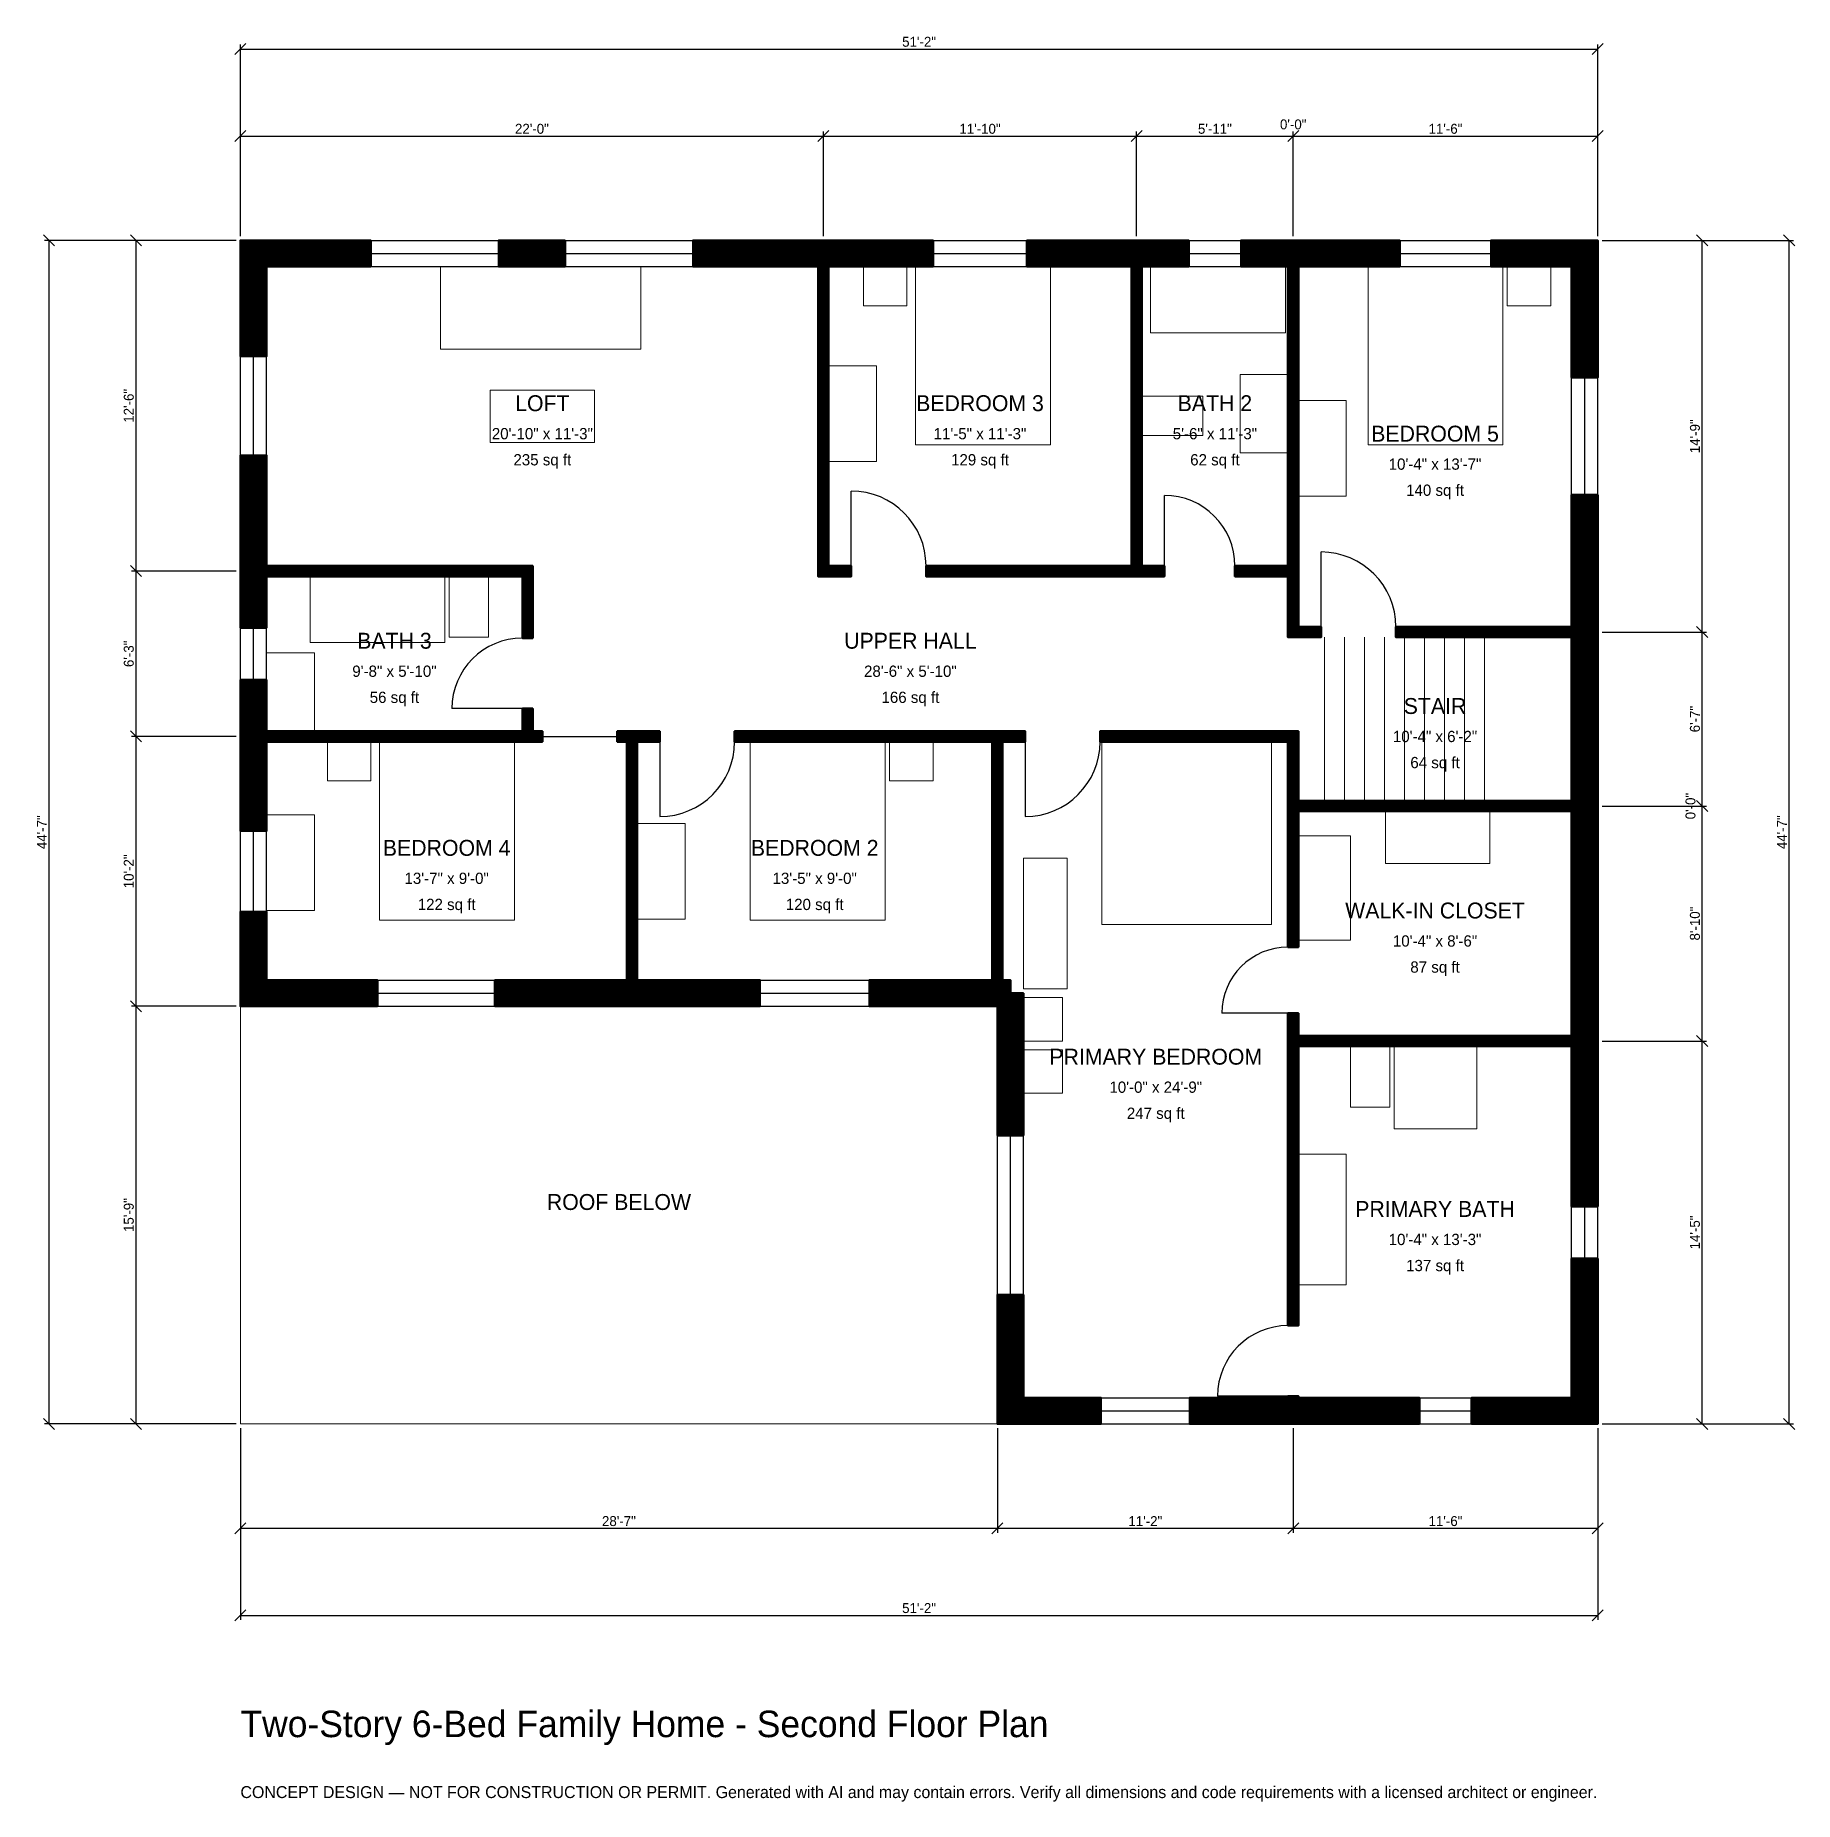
# Model space of a CAD drawing. Header units: inches. Extents: x -93 to 703, y -171 to 628.
import ezdxf
from ezdxf.enums import TextEntityAlignment as Align

# ---------------------------------------------------------------- set-up
doc = ezdxf.new("R2010")
doc.units = ezdxf.units.IN
doc.header["$MEASUREMENT"] = 0
doc.linetypes.add('DASHED', pattern=[0.6, 0.5, -0.1])
for name, color, linetype, lineweight in [('A-ANNO-DIMS', 1, 'Continuous', 13), ('A-ANNO-TEXT', 7, 'Continuous', 18), ('A-AREA-IDEN', 7, 'Continuous', 18), ('A-DOOR', 2, 'Continuous', 25), ('A-FLOR-FIXT', 9, 'Continuous', 13), ('A-FLOR-STRS', 3, 'Continuous', 18), ('A-FURN', 9, 'Continuous', 13), ('A-GLAZ', 4, 'Continuous', 25), ('A-SITE-PAVE', 8, 'Continuous', 13), ('A-WALL', 7, 'Continuous', 50), ('A-WALL-PATT', 8, 'Continuous', 13)]:
    doc.layers.add(name, color=color, linetype=linetype, lineweight=lineweight)
doc.dimstyles.new('PLAN', dxfattribs={"dimtxt": 4.5, "dimasz": 3, "dimexe": 2, "dimexo": 2, "dimgap": 1, "dimtad": 1, "dimdec": 0, "dimlunit": 4, "dimtsz": 2.5, "dimcen": 2.5, "dimclrd": 1, "dimclre": 1, "dimazin": 3, "dimtfac": 1, "dimtmove": 0, "dimatfit": 3})

msp = doc.modelspace()

# ---------------------------------------------------------------- hatches: boundary and pattern name
at = {"layer": 'A-WALL-PATT'}
h = msp.add_hatch(dxfattribs=at)
h.set_pattern_fill('ANSI31', color=8, scale=0.8)
h.paths.add_polyline_path([(171.2598, 188.9764), (115.1575, 188.9764), (115.1575, 200.7874), (171.2598, 200.7874), (174.8031, 200.7874), (174.8031, 308.6614), (170.4724, 308.6614), (170.4724, 313.3858), (174.8031, 313.3858), (179.5276, 313.3858), (189.7638, 313.3858), (189.7638, 308.6614), (179.5276, 308.6614), (179.5276, 200.7874), (183.0709, 200.7874), (235.0394, 200.7874), (235.0394, 188.9764), (183.0709, 188.9764), (179.5276, 188.9764), (179.5276, 188.9763), (174.8031, 188.9763), (174.8031, 188.9764), (171.2598, 188.9764)])
h.paths.add_polyline_path([(11.811, 188.9764), (11.811, 188.9763), (0, 188.9763), (0, 188.9764), (0, 188.9764), (0, 200.7874), (0, 200.7874), (0, 231.6929), (11.811, 231.6929), (11.811, 200.7874), (62.0079, 200.7874), (62.0079, 188.9764), (11.811, 188.9764)])
h.paths.add_polyline_path([(0, 305.1181), (0, 308.6614), (0, 308.6614), (0, 313.3858), (0, 313.3858), (0, 316.9291), (0, 336.6142), (11.811, 336.6142), (11.811, 316.9291), (11.811, 313.3858), (127.5591, 313.3858), (127.5591, 323.622), (132.2835, 323.622), (132.2835, 313.3858), (136.6142, 313.3858), (136.6142, 308.6614), (132.2835, 308.6614), (127.5591, 308.6614), (11.811, 308.6614), (11.811, 305.1181), (11.811, 268.3071), (0, 268.3071), (0, 305.1181)])
h.paths.add_polyline_path([(0, 379.9213), (0, 383.4646), (0, 383.4646), (0, 388.189), (0, 388.189), (0, 391.7323), (0, 438.189), (11.811, 438.189), (11.811, 391.7323), (11.811, 388.189), (127.5591, 388.189), (132.2835, 388.189), (132.2835, 383.4646), (132.2835, 355.5118), (127.5591, 355.5118), (127.5591, 383.4646), (11.811, 383.4646), (11.811, 379.9213), (11.811, 360.2362), (0, 360.2362), (0, 379.9213)])
h.paths.add_polyline_path([(0, 523.622), (0, 523.622), (0, 535.4331), (0, 535.4331), (0, 535.4331), (0, 535.4331), (11.811, 535.4331), (11.811, 535.4331), (58.9895, 535.4331), (58.9895, 523.622), (11.811, 523.622), (11.811, 483.0709), (0, 483.0709), (0, 523.622)])
h.paths.add_polyline_path([(146.916, 535.4331), (146.916, 523.622), (116.8635, 523.622), (116.8635, 535.4331), (146.916, 535.4331)])
h.paths.add_polyline_path([(257.874, 535.4331), (261.4173, 535.4331), (261.4173, 535.4331), (266.1417, 535.4331), (266.1417, 535.4331), (269.685, 535.4331), (313.3858, 535.4331), (313.3858, 523.622), (269.685, 523.622), (266.1417, 523.622), (266.1417, 388.189), (276.378, 388.189), (276.378, 383.4646), (266.1417, 383.4646), (261.4173, 383.4646), (261.4173, 388.189), (261.4173, 523.622), (257.874, 523.622), (204.79, 523.622), (204.79, 535.4331), (257.874, 535.4331)])
h.paths.add_polyline_path([(399.6063, 535.4331), (403.1496, 535.4331), (403.1496, 535.4331), (407.874, 535.4331), (407.874, 535.4331), (411.4173, 535.4331), (429.1339, 535.4331), (429.1339, 523.622), (411.4173, 523.622), (407.874, 523.622), (407.874, 388.189), (418.1102, 388.189), (418.1102, 383.4646), (407.874, 383.4646), (403.1496, 383.4646), (310.2362, 383.4646), (310.2362, 388.189), (403.1496, 388.189), (403.1496, 523.622), (399.6063, 523.622), (355.9055, 523.622), (355.9055, 535.4331), (399.6063, 535.4331)])
h.paths.add_polyline_path([(474.0157, 535.4331), (474.0157, 535.4331), (478.7402, 535.4331), (478.7402, 535.4331), (482.2835, 535.4331), (482.2835, 535.4331), (524.6063, 535.4331), (524.6063, 523.622), (478.7402, 523.622), (478.7402, 388.189), (478.7402, 383.4646), (478.7402, 360.6299), (488.9764, 360.6299), (488.9764, 355.9055), (478.7402, 355.9055), (474.0157, 355.9055), (474.0157, 355.9055), (474.0157, 360.6299), (474.0157, 360.6299), (474.0157, 383.4646), (450, 383.4646), (450, 388.189), (474.0157, 388.189), (474.0157, 523.622), (470.4724, 523.622), (470.4724, 523.622), (452.7559, 523.622), (452.7559, 535.4331), (474.0157, 535.4331)])
h.paths.add_polyline_path([(602.3622, 535.4331), (602.3622, 535.4331), (614.1732, 535.4331), (614.1732, 535.4331), (614.1733, 535.4331), (614.1733, 523.622), (614.1732, 523.622), (614.1732, 473.4252), (602.3622, 473.4252), (602.3622, 523.622), (565.9449, 523.622), (565.9449, 535.4331), (602.3622, 535.4331)])
h.paths.add_polyline_path([(614.1732, 364.1732), (614.1732, 360.6299), (614.1733, 360.6299), (614.1733, 355.9055), (614.1732, 355.9055), (614.1732, 352.3622), (614.1732, 285.4331), (614.1732, 281.8898), (614.1733, 281.8898), (614.1733, 277.1654), (614.1732, 277.1654), (614.1732, 273.622), (614.1732, 179.1339), (614.1732, 175.5906), (614.1733, 175.5906), (614.1733, 170.8661), (614.1732, 170.8661), (614.1732, 167.3228), (614.1732, 98.4252), (602.3622, 98.4252), (602.3622, 167.3228), (602.3622, 170.8661), (478.7402, 170.8661), (478.7402, 44.4882), (474.0157, 44.4882), (474.0157, 170.8661), (474.0157, 175.5906), (474.0157, 185.8268), (478.7402, 185.8268), (478.7402, 175.5906), (602.3622, 175.5906), (602.3622, 179.1339), (602.3622, 273.622), (602.3622, 277.1654), (478.7402, 277.1654), (478.7402, 215.748), (474.0157, 215.748), (474.0157, 277.1654), (474.0157, 281.8898), (474.0157, 281.8898), (474.0157, 308.6614), (388.9764, 308.6614), (388.9764, 313.3858), (474.0157, 313.3858), (478.7402, 313.3858), (478.7402, 308.6614), (478.7402, 281.8898), (478.7402, 281.8898), (602.3622, 281.8898), (602.3622, 285.4331), (602.3622, 352.3622), (602.3622, 355.9055), (522.8346, 355.9055), (522.8346, 360.6299), (602.3622, 360.6299), (602.3622, 364.1732), (602.3622, 420.2756), (614.1732, 420.2756), (614.1732, 364.1732)])
h.paths.add_polyline_path([(614.1732, 11.811), (614.1733, 11.811), (614.1733, 0), (614.1732, 0), (614.1732, 0), (602.3622, 0), (602.3622, 0), (557.0866, 0), (557.0866, 11.811), (602.3622, 11.811), (602.3622, 74.8031), (614.1732, 74.8031), (614.1732, 11.811)])
h.paths.add_polyline_path([(482.2835, 0), (478.7402, 0), (478.7402, 0), (474.0157, 0), (474.0157, 0), (470.4724, 0), (429.5276, 0), (429.5276, 11.811), (470.4724, 11.811), (474.0157, 11.811), (474.0157, 12.5984), (478.7402, 12.5984), (478.7402, 11.811), (482.2835, 11.811), (533.4646, 11.811), (533.4646, 0), (482.2835, 0)])
h.paths.add_polyline_path([(354.3307, 0), (354.3307, 0), (342.5197, 0), (342.5197, 0), (342.5196, 0), (342.5196, 11.811), (342.5197, 11.811), (342.5197, 58.4646), (354.3307, 58.4646), (354.3307, 11.811), (389.3701, 11.811), (389.3701, 0), (354.3307, 0)])
h.paths.add_polyline_path([(342.5197, 186.6142), (342.5196, 186.6142), (342.5196, 188.9763), (340.1575, 188.9763), (340.1575, 188.9764), (284.6457, 188.9764), (284.6457, 200.7874), (340.1575, 200.7874), (340.1575, 308.6614), (223.622, 308.6614), (223.622, 313.3858), (340.1575, 313.3858), (344.8819, 313.3858), (355.1181, 313.3858), (355.1181, 308.6614), (344.8819, 308.6614), (344.8819, 200.7874), (348.4252, 200.7874), (348.4252, 194.8819), (354.3307, 194.8819), (354.3307, 130.5118), (342.5197, 130.5118), (342.5197, 186.6142)])

# ---------------------------------------------------------------- linework, layer by layer
at = {"layer": 'A-DOOR'}
for p, q in [((276.378, 388.189), (276.378, 422.0472)), ((418.1102, 388.189), (418.1102, 420.0787)), ((488.9764, 360.6299), (488.9764, 394.4882)), ((127.5591, 323.622), (95.6693, 323.622)), ((136.6142, 311.0236), (170.4724, 311.0236)), ((189.7638, 308.6614), (189.7638, 274.8031)), ((355.1181, 308.6614), (355.1181, 274.8031)), ((474.0157, 185.8268), (444.0945, 185.8268)), ((474.0157, 12.5984), (442.126, 12.5984))]:
    msp.add_line(p, q, dxfattribs=at)
for centre, radius, start, end in [((276.378, 388.189), 33.8583, 0, 90), ((418.1102, 388.189), 31.8898, 0, 90), ((488.9764, 360.6299), 33.8583, 0, 90), ((127.5591, 323.622), 31.8898, 90, 180), ((189.7638, 308.6614), 33.8583, 270, 360), ((355.1181, 308.6614), 33.8583, 270, 360), ((474.0157, 185.8268), 29.9213, 90, 180), ((474.0157, 12.5984), 31.8898, 90, 180)]:
    msp.add_arc(centre, radius, start, end, dxfattribs=at)
at = {"layer": 'A-FLOR-FIXT'}
for points in [[(411.811, 493.7008), (472.8346, 493.7008), (472.8346, 523.622), (411.811, 523.622)], [(452.3622, 439.3701), (474.0157, 439.3701), (474.0157, 474.8031), (452.3622, 474.8031)], [(407.874, 447.2441), (435.4331, 447.2441), (435.4331, 464.9606), (407.874, 464.9606)], [(31.4961, 353.5433), (92.5197, 353.5433), (92.5197, 383.4646), (31.4961, 383.4646)], [(94.4882, 355.9055), (112.2047, 355.9055), (112.2047, 383.4646), (94.4882, 383.4646)], [(11.811, 313.3858), (33.4646, 313.3858), (33.4646, 348.8189), (11.811, 348.8189)], [(502.3622, 143.3071), (520.0787, 143.3071), (520.0787, 170.8661), (502.3622, 170.8661)], [(522.0472, 133.4646), (559.4488, 133.4646), (559.4488, 170.8661), (522.0472, 170.8661)], [(478.7402, 62.9921), (500.3937, 62.9921), (500.3937, 122.0472), (478.7402, 122.0472)]]:
    msp.add_lwpolyline(points, close=True, dxfattribs=at)
at = {"layer": 'A-FLOR-STRS'}
for p, q in [((490.5512, 281.8898), (490.5512, 355.9055)), ((499.6063, 281.8898), (499.6063, 355.9055)), ((508.6614, 281.8898), (508.6614, 355.9055)), ((517.7165, 281.8898), (517.7165, 355.9055)), ((526.7717, 281.8898), (526.7717, 355.9055)), ((535.8268, 281.8898), (535.8268, 355.9055)), ((544.8819, 281.8898), (544.8819, 355.9055)), ((553.937, 281.8898), (553.937, 355.9055)), ((562.9921, 281.8898), (562.9921, 355.9055))]:
    msp.add_line(p, q, dxfattribs=at)
at = {"layer": 'A-FURN'}
for points in [[(90.5512, 486.2205), (181.1024, 486.2205), (181.1024, 523.622), (90.5512, 523.622)], [(281.8898, 505.9055), (301.5748, 505.9055), (301.5748, 523.622), (281.8898, 523.622)], [(305.5118, 442.9134), (366.5354, 442.9134), (366.5354, 523.622), (305.5118, 523.622)], [(510.2362, 442.9134), (571.2598, 442.9134), (571.2598, 523.622), (510.2362, 523.622)], [(573.2283, 505.9055), (592.9134, 505.9055), (592.9134, 523.622), (573.2283, 523.622)], [(266.1417, 435.4331), (287.7953, 435.4331), (287.7953, 478.7402), (266.1417, 478.7402)], [(112.9921, 444.0945), (160.2362, 444.0945), (160.2362, 467.7165), (112.9921, 467.7165)], [(478.7402, 419.685), (500.3937, 419.685), (500.3937, 462.9921), (478.7402, 462.9921)], [(39.3701, 290.9449), (59.0551, 290.9449), (59.0551, 308.6614), (39.3701, 308.6614)], [(62.9921, 227.9528), (124.0157, 227.9528), (124.0157, 308.6614), (62.9921, 308.6614)], [(230.7087, 227.9528), (291.7323, 227.9528), (291.7323, 308.6614), (230.7087, 308.6614)], [(293.7008, 290.9449), (313.3858, 290.9449), (313.3858, 308.6614), (293.7008, 308.6614)], [(389.7638, 225.9843), (466.5354, 225.9843), (466.5354, 308.6614), (389.7638, 308.6614)], [(11.811, 232.2835), (33.4646, 232.2835), (33.4646, 275.5906), (11.811, 275.5906)], [(518.1102, 253.5433), (565.3543, 253.5433), (565.3543, 277.1654), (518.1102, 277.1654)], [(179.5276, 228.3465), (201.1811, 228.3465), (201.1811, 271.6535), (179.5276, 271.6535)], [(478.7402, 218.8976), (502.3622, 218.8976), (502.3622, 266.1417), (478.7402, 266.1417)], [(354.3307, 196.8504), (374.0157, 196.8504), (374.0157, 255.9055), (354.3307, 255.9055)], [(354.3307, 173.2283), (372.0472, 173.2283), (372.0472, 192.9134), (354.3307, 192.9134)], [(354.3307, 149.6063), (372.0472, 149.6063), (372.0472, 169.2913), (354.3307, 169.2913)]]:
    msp.add_lwpolyline(points, close=True, dxfattribs=at)
at = {"layer": 'A-GLAZ'}
for p, q in [((58.9895, 535.4331), (116.8635, 535.4331)), ((58.9895, 529.5276), (116.8635, 529.5276)), ((146.916, 535.4331), (204.79, 535.4331)), ((146.916, 529.5276), (204.79, 529.5276)), ((313.3858, 535.4331), (355.9055, 535.4331)), ((313.3858, 529.5276), (355.9055, 529.5276)), ((429.1339, 535.4331), (452.7559, 535.4331)), ((429.1339, 529.5276), (452.7559, 529.5276)), ((524.6063, 535.4331), (565.9449, 535.4331)), ((524.6063, 529.5276), (565.9449, 529.5276)), ((58.9895, 523.622), (116.8635, 523.622)), ((146.916, 523.622), (204.79, 523.622)), ((313.3858, 523.622), (355.9055, 523.622)), ((429.1339, 523.622), (452.7559, 523.622)), ((524.6063, 523.622), (565.9449, 523.622)), ((0, 438.189), (0, 483.0709)), ((5.9055, 438.189), (5.9055, 483.0709)), ((11.811, 438.189), (11.811, 483.0709)), ((602.3622, 420.2756), (602.3622, 473.4252)), ((608.2677, 420.2756), (608.2677, 473.4252)), ((614.1732, 420.2756), (614.1732, 473.4252)), ((0, 336.6142), (0, 360.2362)), ((5.9055, 336.6142), (5.9055, 360.2362)), ((11.811, 336.6142), (11.811, 360.2362)), ((0, 231.6929), (0, 268.3071)), ((5.9055, 231.6929), (5.9055, 268.3071)), ((11.811, 231.6929), (11.811, 268.3071)), ((62.0079, 200.7874), (115.1575, 200.7874)), ((235.0394, 200.7874), (284.6457, 200.7874)), ((62.0079, 194.8819), (115.1575, 194.8819)), ((235.0394, 194.8819), (284.6457, 194.8819)), ((62.0079, 188.9764), (115.1575, 188.9764)), ((235.0394, 188.9764), (284.6457, 188.9764)), ((342.5197, 58.4646), (342.5197, 130.5118)), ((348.4252, 58.4646), (348.4252, 130.5118)), ((354.3307, 58.4646), (354.3307, 130.5118)), ((602.3622, 74.8031), (602.3622, 98.4252)), ((608.2677, 74.8031), (608.2677, 98.4252)), ((614.1732, 74.8031), (614.1732, 98.4252)), ((389.3701, 11.811), (429.5276, 11.811)), ((533.4646, 11.811), (557.0866, 11.811)), ((389.3701, 5.9055), (429.5276, 5.9055)), ((389.3701, 0), (429.5276, 0)), ((533.4646, 5.9055), (557.0866, 5.9055)), ((533.4646, 0), (557.0866, 0))]:
    msp.add_line(p, q, dxfattribs=at)
at = {"layer": 'A-SITE-PAVE', "linetype": 'DASHED'}
msp.add_lwpolyline([(0, 0), (342.5197, 0), (342.5197, 188.9764), (0, 188.9764)], close=True, dxfattribs=at)
at = {"layer": 'A-WALL'}
for points in [[(0, 523.622), (0, 523.622), (0, 535.4331), (0, 535.4331), (0, 535.4331), (0, 535.4331), (11.811, 535.4331), (11.811, 535.4331), (58.9895, 535.4331), (58.9895, 523.622), (11.811, 523.622), (11.811, 483.0709), (0, 483.0709), (0, 523.622)], [(146.916, 535.4331), (146.916, 523.622), (116.8635, 523.622), (116.8635, 535.4331), (146.916, 535.4331)], [(257.874, 535.4331), (261.4173, 535.4331), (261.4173, 535.4331), (266.1417, 535.4331), (266.1417, 535.4331), (269.685, 535.4331), (313.3858, 535.4331), (313.3858, 523.622), (269.685, 523.622), (266.1417, 523.622), (266.1417, 388.189), (276.378, 388.189), (276.378, 383.4646), (266.1417, 383.4646), (261.4173, 383.4646), (261.4173, 388.189), (261.4173, 523.622), (257.874, 523.622), (204.79, 523.622), (204.79, 535.4331), (257.874, 535.4331)], [(399.6063, 535.4331), (403.1496, 535.4331), (403.1496, 535.4331), (407.874, 535.4331), (407.874, 535.4331), (411.4173, 535.4331), (429.1339, 535.4331), (429.1339, 523.622), (411.4173, 523.622), (407.874, 523.622), (407.874, 388.189), (418.1102, 388.189), (418.1102, 383.4646), (407.874, 383.4646), (403.1496, 383.4646), (310.2362, 383.4646), (310.2362, 388.189), (403.1496, 388.189), (403.1496, 523.622), (399.6063, 523.622), (355.9055, 523.622), (355.9055, 535.4331), (399.6063, 535.4331)], [(474.0157, 535.4331), (474.0157, 535.4331), (478.7402, 535.4331), (478.7402, 535.4331), (482.2835, 535.4331), (482.2835, 535.4331), (524.6063, 535.4331), (524.6063, 523.622), (478.7402, 523.622), (478.7402, 388.189), (478.7402, 383.4646), (478.7402, 360.6299), (488.9764, 360.6299), (488.9764, 355.9055), (478.7402, 355.9055), (474.0157, 355.9055), (474.0157, 355.9055), (474.0157, 360.6299), (474.0157, 360.6299), (474.0157, 383.4646), (450, 383.4646), (450, 388.189), (474.0157, 388.189), (474.0157, 523.622), (470.4724, 523.622), (470.4724, 523.622), (452.7559, 523.622), (452.7559, 535.4331), (474.0157, 535.4331)], [(602.3622, 535.4331), (602.3622, 535.4331), (614.1732, 535.4331), (614.1732, 535.4331), (614.1733, 535.4331), (614.1733, 523.622), (614.1732, 523.622), (614.1732, 473.4252), (602.3622, 473.4252), (602.3622, 523.622), (565.9449, 523.622), (565.9449, 535.4331), (602.3622, 535.4331)], [(0, 379.9213), (0, 383.4646), (0, 383.4646), (0, 388.189), (0, 388.189), (0, 391.7323), (0, 438.189), (11.811, 438.189), (11.811, 391.7323), (11.811, 388.189), (127.5591, 388.189), (132.2835, 388.189), (132.2835, 383.4646), (132.2835, 355.5118), (127.5591, 355.5118), (127.5591, 383.4646), (11.811, 383.4646), (11.811, 379.9213), (11.811, 360.2362), (0, 360.2362), (0, 379.9213)], [(614.1732, 364.1732), (614.1732, 360.6299), (614.1733, 360.6299), (614.1733, 355.9055), (614.1732, 355.9055), (614.1732, 352.3622), (614.1732, 285.4331), (614.1732, 281.8898), (614.1733, 281.8898), (614.1733, 277.1654), (614.1732, 277.1654), (614.1732, 273.622), (614.1732, 179.1339), (614.1732, 175.5906), (614.1733, 175.5906), (614.1733, 170.8661), (614.1732, 170.8661), (614.1732, 167.3228), (614.1732, 98.4252), (602.3622, 98.4252), (602.3622, 167.3228), (602.3622, 170.8661), (478.7402, 170.8661), (478.7402, 44.4882), (474.0157, 44.4882), (474.0157, 170.8661), (474.0157, 175.5906), (474.0157, 185.8268), (478.7402, 185.8268), (478.7402, 175.5906), (602.3622, 175.5906), (602.3622, 179.1339), (602.3622, 273.622), (602.3622, 277.1654), (478.7402, 277.1654), (478.7402, 215.748), (474.0157, 215.748), (474.0157, 277.1654), (474.0157, 281.8898), (474.0157, 281.8898), (474.0157, 308.6614), (388.9764, 308.6614), (388.9764, 313.3858), (474.0157, 313.3858), (478.7402, 313.3858), (478.7402, 308.6614), (478.7402, 281.8898), (478.7402, 281.8898), (602.3622, 281.8898), (602.3622, 285.4331), (602.3622, 352.3622), (602.3622, 355.9055), (522.8346, 355.9055), (522.8346, 360.6299), (602.3622, 360.6299), (602.3622, 364.1732), (602.3622, 420.2756), (614.1732, 420.2756), (614.1732, 364.1732)], [(0, 305.1181), (0, 308.6614), (0, 308.6614), (0, 313.3858), (0, 313.3858), (0, 316.9291), (0, 336.6142), (11.811, 336.6142), (11.811, 316.9291), (11.811, 313.3858), (127.5591, 313.3858), (127.5591, 323.622), (132.2835, 323.622), (132.2835, 313.3858), (136.6142, 313.3858), (136.6142, 308.6614), (132.2835, 308.6614), (127.5591, 308.6614), (11.811, 308.6614), (11.811, 305.1181), (11.811, 268.3071), (0, 268.3071), (0, 305.1181)], [(171.2598, 188.9764), (115.1575, 188.9764), (115.1575, 200.7874), (171.2598, 200.7874), (174.8031, 200.7874), (174.8031, 308.6614), (170.4724, 308.6614), (170.4724, 313.3858), (174.8031, 313.3858), (179.5276, 313.3858), (189.7638, 313.3858), (189.7638, 308.6614), (179.5276, 308.6614), (179.5276, 200.7874), (183.0709, 200.7874), (235.0394, 200.7874), (235.0394, 188.9764), (183.0709, 188.9764), (179.5276, 188.9764), (179.5276, 188.9763), (174.8031, 188.9763), (174.8031, 188.9764), (171.2598, 188.9764)], [(342.5197, 186.6142), (342.5196, 186.6142), (342.5196, 188.9763), (340.1575, 188.9763), (340.1575, 188.9764), (284.6457, 188.9764), (284.6457, 200.7874), (340.1575, 200.7874), (340.1575, 308.6614), (223.622, 308.6614), (223.622, 313.3858), (340.1575, 313.3858), (344.8819, 313.3858), (355.1181, 313.3858), (355.1181, 308.6614), (344.8819, 308.6614), (344.8819, 200.7874), (348.4252, 200.7874), (348.4252, 194.8819), (354.3307, 194.8819), (354.3307, 130.5118), (342.5197, 130.5118), (342.5197, 186.6142)], [(11.811, 188.9764), (11.811, 188.9763), (0, 188.9763), (0, 188.9764), (0, 188.9764), (0, 200.7874), (0, 200.7874), (0, 231.6929), (11.811, 231.6929), (11.811, 200.7874), (62.0079, 200.7874), (62.0079, 188.9764), (11.811, 188.9764)], [(614.1732, 11.811), (614.1733, 11.811), (614.1733, 0), (614.1732, 0), (614.1732, 0), (602.3622, 0), (602.3622, 0), (557.0866, 0), (557.0866, 11.811), (602.3622, 11.811), (602.3622, 74.8031), (614.1732, 74.8031), (614.1732, 11.811)], [(354.3307, 0), (354.3307, 0), (342.5197, 0), (342.5197, 0), (342.5196, 0), (342.5196, 11.811), (342.5197, 11.811), (342.5197, 58.4646), (354.3307, 58.4646), (354.3307, 11.811), (389.3701, 11.811), (389.3701, 0), (354.3307, 0)], [(482.2835, 0), (478.7402, 0), (478.7402, 0), (474.0157, 0), (474.0157, 0), (470.4724, 0), (429.5276, 0), (429.5276, 11.811), (470.4724, 11.811), (474.0157, 11.811), (474.0157, 12.5984), (478.7402, 12.5984), (478.7402, 11.811), (482.2835, 11.811), (533.4646, 11.811), (533.4646, 0), (482.2835, 0)]]:
    msp.add_lwpolyline(points, close=True, dxfattribs=at)

# ---------------------------------------------------------------- texts
at = {"layer": 'A-ANNO-TEXT'}
for s, height, p in [('Two-Story 6-Bed Family Home - Second Floor Plan', 12, (0, -141.7323)), ('CONCEPT DESIGN — NOT FOR CONSTRUCTION OR PERMIT. Generated with AI and may contain errors. Verify all dimensions and code requirements with a licensed architect or engineer.', 5.4, (0, -169.2913))]:
    msp.add_text(s, height=height, dxfattribs=at).set_placement(p)
at = {"layer": 'A-AREA-IDEN'}
for s, height, p in [('LOFT', 7.2, (136.6142, 461.811)), ('BEDROOM 3', 7.2, (334.6457, 461.811)), ('BATH 2', 7.2, (440.9449, 461.811)), ('20\'-10" x 11\'-3"', 5.1, (136.6142, 448.0315)), ('11\'-5" x 11\'-3"', 5.1, (334.6457, 448.0315)), ('5\'-6" x 11\'-3"', 5.1, (440.9449, 448.0315)), ('BEDROOM 5', 7.2, (540.5512, 448.0315)), ('235 sq ft', 5.1, (136.6142, 436.2205)), ('129 sq ft', 5.1, (334.6457, 436.2205)), ('62 sq ft', 5.1, (440.9449, 436.2205)), ('10\'-4" x 13\'-7"', 5.1, (540.5512, 434.252)), ('140 sq ft', 5.1, (540.5512, 422.4409)), ('BATH 3', 7.2, (69.685, 354.3307)), ('UPPER HALL', 7.2, (303.1496, 354.3307)), ('9\'-8" x 5\'-10"', 5.1, (69.685, 340.5512)), ('28\'-6" x 5\'-10"', 5.1, (303.1496, 340.5512)), ('56 sq ft', 5.1, (69.685, 328.7402)), ('166 sq ft', 5.1, (303.1496, 328.7402)), ('STAIR', 7.2, (540.5512, 324.8031)), ('10\'-4" x 6\'-2"', 5.1, (540.5512, 311.0236)), ('64 sq ft', 5.1, (540.5512, 299.2126)), ('BEDROOM 4', 7.2, (93.3071, 260.6299)), ('BEDROOM 2', 7.2, (259.8425, 260.6299)), ('13\'-7" x 9\'-0"', 5.1, (93.3071, 246.8504)), ('13\'-5" x 9\'-0"', 5.1, (259.8425, 246.8504)), ('122 sq ft', 5.1, (93.3071, 235.0394)), ('120 sq ft', 5.1, (259.8425, 235.0394)), ('WALK-IN CLOSET', 7.2, (540.5512, 232.2835)), ('10\'-4" x 8\'-6"', 5.1, (540.5512, 218.5039)), ('87 sq ft', 5.1, (540.5512, 206.6929)), ('PRIMARY BEDROOM', 7.2, (414.1732, 166.1417)), ('10\'-0" x 24\'-9"', 5.1, (414.1732, 152.3622)), ('247 sq ft', 5.1, (414.1732, 140.5512)), ('ROOF BELOW', 7.2, (171.2598, 100.3937)), ('PRIMARY BATH', 7.2, (540.5512, 97.2441)), ('10\'-4" x 13\'-3"', 5.1, (540.5512, 83.4646)), ('137 sq ft', 5.1, (540.5512, 71.6535))]:
    msp.add_text(s, height=height, dxfattribs=at).set_placement(p, align=Align.MIDDLE_CENTER)

# ---------------------------------------------------------------- dimensions: what is measured, and where the dimension line sits
at = {"layer": 'A-ANNO-DIMS'}
for base, p1, p2, text in [((0, 622.0472), (0, 535.4331), (614.1732, 535.4331), '51\'-2"'), ((0, 582.6772), (0, 535.4331), (263.7795, 535.4331), '22\'-0"'), ((263.7795, 582.6772), (263.7795, 535.4331), (405.5118, 535.4331), '11\'-10"'), ((405.5118, 582.6772), (405.5118, 535.4331), (476.378, 535.4331), '5\'-11"'), ((476.378, 582.6772), (476.378, 535.4331), (476.378, 535.4331), '0\'-0"'), ((476.378, 582.6772), (476.378, 535.4331), (614.1732, 535.4331), '11\'-6"'), ((0, -47.2441), (0, 0), (342.5197, 0), '28\'-7"'), ((0, -86.6142), (0, 0), (614.1732, 0), '51\'-2"'), ((342.5197, -47.2441), (342.5197, 0), (476.378, 0), '11\'-2"'), ((476.378, -47.2441), (476.378, 0), (614.1732, 0), '11\'-6"')]:
    msp.add_linear_dim(base=base, p1=p1, p2=p2, text=text, dimstyle='PLAN', dxfattribs=at).render()
for base, p1, p2, text in [((-86.6142, 0), (0, 0), (0, 535.4331), '44\'-7"'), ((-47.2441, 385.8268), (0, 385.8268), (0, 535.4331), '12\'-6"'), ((661.4173, 358.2677), (614.1732, 358.2677), (614.1732, 535.4331), '14\'-9"'), ((700.7874, 0), (614.1732, 0), (614.1732, 535.4331), '44\'-7"'), ((-47.2441, 311.0236), (0, 311.0236), (0, 385.8268), '6\'-3"'), ((661.4173, 279.5276), (614.1732, 279.5276), (614.1732, 358.2677), '6\'-7"'), ((-47.2441, 188.9764), (0, 188.9764), (0, 311.0236), '10\'-2"'), ((661.4173, 279.5276), (614.1732, 279.5276), (614.1732, 279.5276), '0\'-0"'), ((661.4173, 173.2283), (614.1732, 173.2283), (614.1732, 279.5276), '8\'-10"'), ((-47.2441, 0), (0, 0), (0, 188.9764), '15\'-9"'), ((661.4173, 0), (614.1732, 0), (614.1732, 173.2283), '14\'-5"')]:
    msp.add_linear_dim(base=base, p1=p1, p2=p2, angle=90, text=text, dimstyle='PLAN', dxfattribs=at).render()

doc.saveas('drawing.dxf')
